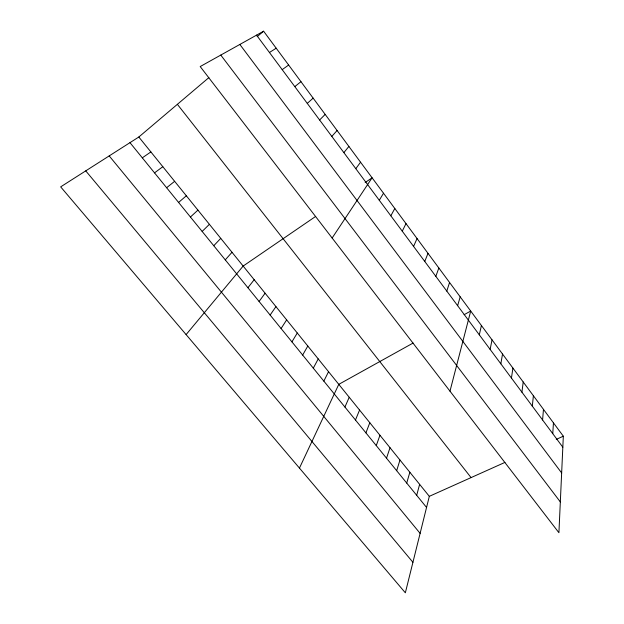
<?xml version="1.0" encoding="UTF-8"?>
<svg xmlns="http://www.w3.org/2000/svg" width="624" height="624" viewBox="0 0 624 624"><rect width="100%" height="100%" fill="white"/><g stroke="black" fill="none" stroke-linecap="round" stroke-linejoin="round"><path stroke-width="0.94" d="M563.332 436.207L558.917 532.717L200.195 66.557L263.609 31.2L563.332 436.207L556.273 439.374M552.763 433.657L553.449 422.854M542.591 419.968L543.473 409.367M532.311 406.146L533.395 395.749M521.929 392.176L523.208 381.989M511.438 378.066L512.92 368.09M500.838 363.8L502.531 354.05M490.129 349.393L492.032 339.862M479.302 334.823L481.424 325.525M504.941 462.4L429.32 496.33L405.343 592.8L60.668 186.865L138.817 137.015L208.861 77.626M449.982 391.162L470.707 311.041L464.1 314.714M416.684 495.308L419.632 484.341M457.634 305.674L460.192 296.837M406.723 483.054L409.851 472.251M396.669 470.683L399.976 460.044M446.792 291.088L449.576 282.493M386.513 458.195L390.016 447.72M376.264 445.591L379.961 435.279M435.833 276.346L438.851 267.992M365.921 432.869L369.814 422.729M424.765 261.448L428.009 253.352M355.469 420.014L359.564 410.054M344.924 407.043L349.222 397.262M413.572 246.394L417.058 238.555M299.45 468.086L338.785 384.345L413.104 343.052M402.262 231.184L405.998 223.603M323.84 381.108L328.552 371.693M313.303 368.152L318.224 358.917M390.835 215.81L394.813 208.494M302.663 355.064L307.804 346.031M379.283 200.265L383.518 193.229M291.931 341.858L297.281 333.013M281.089 328.52L286.658 319.878M332.14 238.017L372.099 177.793L365.165 182.536M270.137 315.058L275.941 306.618M355.805 168.683L360.555 162.201M259.085 301.462L265.114 293.225M247.923 287.734L254.186 279.708M343.871 152.623L348.894 146.437M186.108 334.597L243.149 266.058L315.666 216.419M225.264 259.865L232.003 252.275M331.812 136.399L337.1 130.51M213.767 245.723L220.756 238.36M319.613 119.987L325.182 114.403M202.16 231.442L209.399 224.312M190.429 217.019L197.925 210.124M307.281 103.397L313.139 98.124M178.581 202.449L186.334 195.788M257.197 36.637L263.609 31.2M294.809 86.619L300.955 81.674M166.616 187.73L174.634 181.319M154.526 172.856L162.817 166.702M282.196 69.654L288.647 65.029M142.311 157.833L150.875 151.936M269.443 52.494L276.198 48.212M85.738 170.875L412.924 562.286M109.2 155.914L420.116 533.364M129.979 142.662L426.559 507.452M138.817 137.015L429.32 496.33M177.372 104.325L471.073 477.594M220.779 55.076L560.329 501.914M239.842 44.452L561.655 472.953M256.542 35.139L562.825 447.197"/></g></svg>
